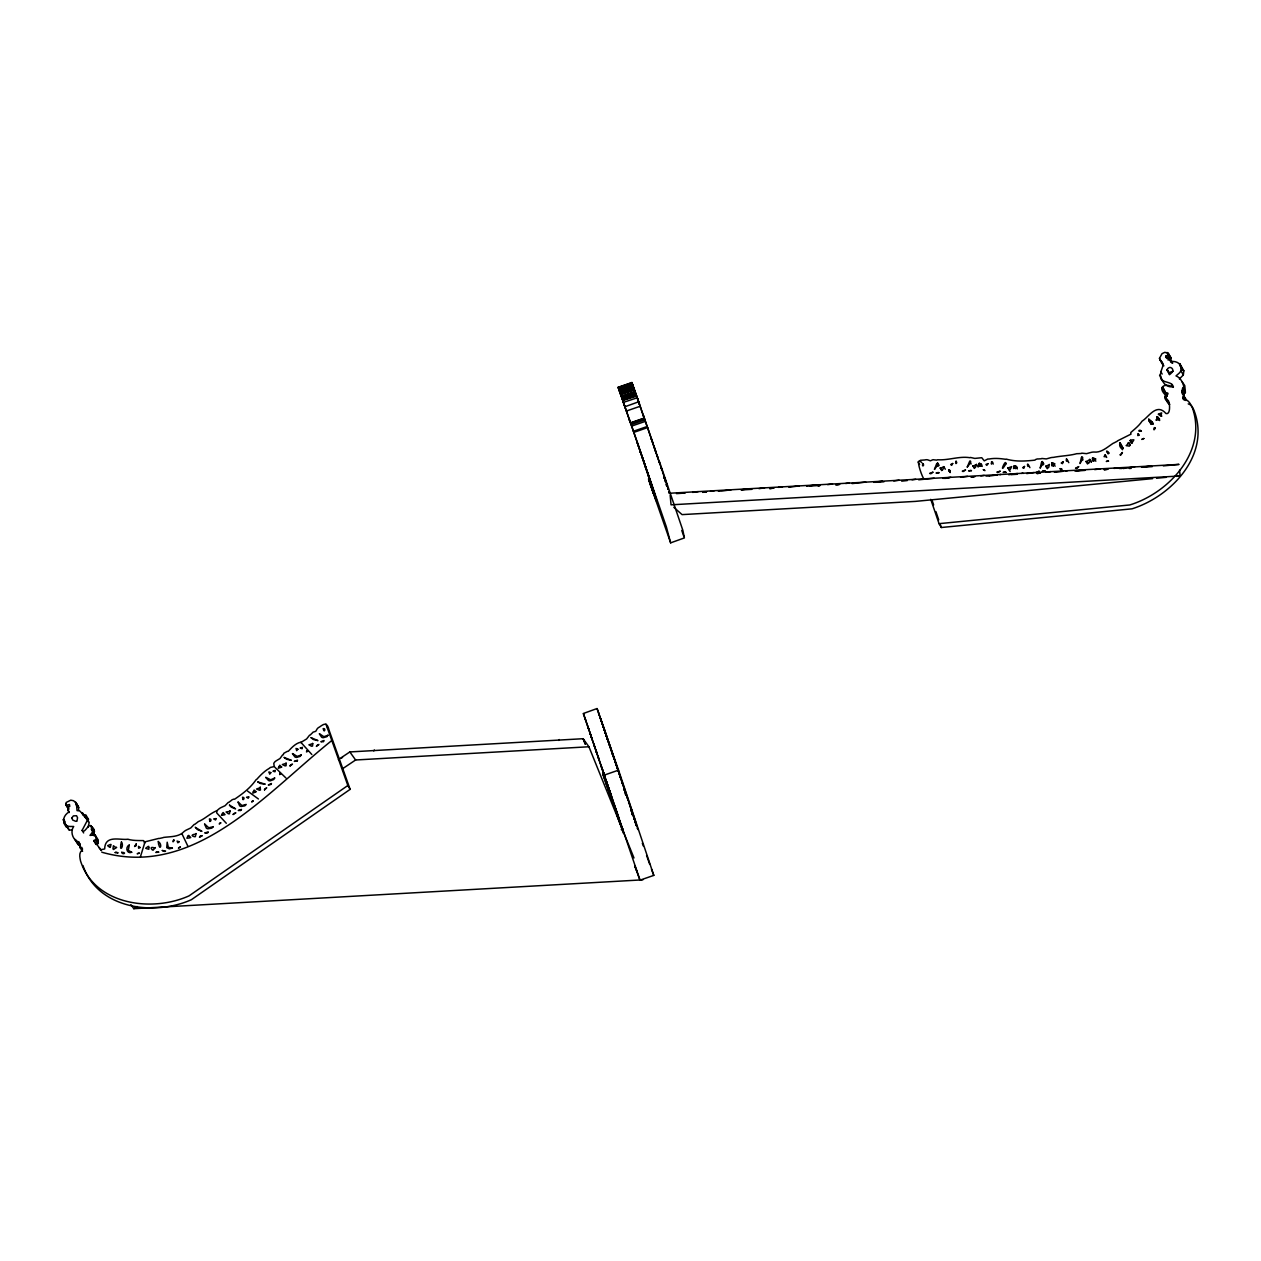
<?xml version="1.0" encoding="UTF-8"?>
<svg xmlns="http://www.w3.org/2000/svg" width="1261" height="1261" viewBox="0 0 1261 1261"><rect width="100%" height="100%" fill="white"/><g stroke="black" fill="none" stroke-linecap="round" stroke-linejoin="round"><path stroke-width="1.5" d="M96.246 844.381L98.311 843.262L95.111 834.955L90.004 835.397L92.762 831.866C90.824 815.962 84.928 835.602 82.123 830.368L87.041 820.99L86.741 817.869L85.165 817.506L86.189 815.426L83.384 814.638L79.664 810.902L77.047 810.618L76.417 803.572L73.642 800.751L70.774 800.168L66.139 802.485L65.95 804.991L68.756 809.042L65.95 804.991M98.311 843.262L97.869 839.511L95.111 834.955M1163.871 365.863L1159.458 358.36L1162.027 353.663L1164.849 352.323L1168.301 353.301L1168.443 354.719L1165.716 356.169L1165.716 357.478L1168.049 357.289L1169.924 360.11M1173.108 387.363C1165.999 382.477 1155.486 386.56 1166.914 396.38L1166.457 393.653M1092.373 458.216L1092.625 460.233A14.533 13.839 -30.7 0 1 1092.515 461.022A51.07 48.58 -30.7 0 0 1094.075 460.249L1095.872 459.036L1093.429 458.027A3.263 3.105 -30.7 0 0 1092.657 458.058L1093.902 461.053M1161.223 372.752C1158.591 375.683 1161.838 375.526 1160.624 377.796C1162.626 383.659 1171.721 380.68 1173.439 386.969M1053.361 463.213L1054.968 463.922L1053.282 465.073A47.823 45.506 -30.7 0 1 1051.816 465.798A13.619 12.957 -30.7 0 0 1051.942 465.057L1051.973 463.023A3.042 2.885 -30.7 0 1 1052.699 462.992L1055.126 466.192M1185.324 398.76A6.904 6.573 -30.7 0 1 1184.047 395.607L1184 394.803C1185.419 389.476 1182.944 378.41 1175.993 375.904C1178.215 373.823 1181.856 371.885 1180.879 368.496C1181.636 363.609 1175.914 360.488 1170.444 361.686L1170.429 359.243L1168.395 357.541M121.466 842.08C124.272 845.69 119.795 852.026 120.741 845.595A2.774 2.648 -30.7 0 0 120.678 844.98L121.482 841.907M80.01 845.753L79.806 847.424L82.611 851.27M82.296 849.615L82.107 851.285M1106.638 451.343C1113.542 457.57 1103.533 446.457 1108.167 453.913M204.566 824.063L206.363 828.13A3.499 3.326 -30.7 0 0 207.892 828.808L211.816 828.146L213.298 826.617M237.998 802.059L239.685 805.842A3.279 3.121 -30.7 0 0 241.119 806.488L244.776 805.874L246.163 804.439L241.923 805.527L238.234 802.138M1148.755 419.204C1148.818 423.775 1156.195 425.792 1151.482 421.442A2.774 2.648 -30.7 0 1 1151.151 420.922L1148.755 419.204L1150.93 422.924M80.01 845.753A6.904 6.573 -30.7 0 0 79.049 842.474L78.592 841.828C72.933 840.457 69.812 831.582 73.721 826.475C70.726 826.333 66.691 827.216 65.383 823.953C61.742 820.596 64.311 814.527 69.229 811.863C67.605 810.524 67.29 806.914 69.765 806.362L69.465 804.518L66.47 805.18M1128.485 442.564L1126.971 445.133A19.435 18.489 -30.7 0 1 1126.136 445.574L1129.367 446.158A8.023 7.629 -30.7 0 0 1129.793 445.291C1131.101 442.895 1125.821 441.035 1130.171 445.165M264.495 789.985L264.574 789.607A5.816 5.533 -30.7 0 1 264.794 789.023L266.717 787.841L264.526 789.764M1185.813 400.478L1186.506 399.926L1183.039 394.898A6.904 6.573 -30.7 0 1 1181.746 391.745L1182.818 387.537M1167.055 370.151L1167.182 369.473C1169.767 364.555 1175.583 369.694 1171.343 373.051A3.704 3.515 -30.7 0 1 1170.271 373.95L1167.055 370.151L1169.546 374.753M1169.357 373.997L1170.886 371.885L1173.14 371.254M1119.847 443.194C1118.68 448.081 1124.292 451.123 1121.565 445.716A2.837 2.695 -30.7 0 1 1121.502 445.259L1119.973 442.926L1122.448 449.736M290.077 766.058L290.188 765.695A5.816 5.533 -30.7 0 1 290.471 765.112L292.473 764.103L290.125 765.853M979.103 463.465L978.946 465.435A15.731 14.974 -30.7 0 1 978.678 466.176A48.091 45.743 -30.7 0 0 980.207 465.624C985.298 464.915 975.084 460.675 980.585 466.286M316.464 746.433L316.59 746.055A6.242 5.942 -30.7 0 1 316.889 745.487L318.923 744.463L316.527 746.228M1181.983 368.496L1180.012 363.641M265.708 777.391L268.546 780.543A3.799 3.625 -30.7 0 0 270.169 780.858L273.716 779.534L274.677 777.911M68.236 808.853L68.441 806.346M140.444 856.723L144.81 842.569M1015.657 466.097L1017.012 467.327L1015.137 468.083A48.091 45.743 -30.7 0 1 1013.56 468.509A15.731 14.974 -30.7 0 0 1013.876 467.784C1013.749 464.568 1016.949 465.782 1017.296 468.919M129.268 845.185L128.307 850.324L131.617 852.278M1171.91 384.4C1173.644 389.964 1162.327 384.573 1163.367 381.043M1184.221 396.064L1182.692 397.294L1183.117 399.043A10.829 10.309 -30.7 0 0 1184.032 399.642C1188.666 399.485 1190.352 403.961 1192.275 407.476C1207.707 450.823 1169.436 492.83 1129.73 504.967L939.051 523.662L930.76 499.356M292.41 753.574L294.932 756.963A3.799 3.625 -30.7 0 0 296.524 757.404L300.165 756.395L301.269 754.85M86.063 815.315L88.475 819.287L87.671 820.879M285.948 778.005L274.204 766.593L270.327 767.46A14.297 13.603 -30.7 0 1 269.239 768.375C264.148 771.306 260.144 775.547 256.692 779.408A2.459 2.333 -30.7 0 0 256.141 779.629C250.324 788.062 242.869 793.563 234.593 799.222A7.865 7.471 -30.7 0 0 233.648 799.175L232.024 799.821A7.913 7.519 -30.7 0 0 231.52 800.309L228.919 802.264A2.443 2.333 -30.7 0 0 228.209 802.469L225.104 805.684L220.88 807.655A10.718 10.198 -30.7 0 0 218.752 809.089L216.939 810.665L216.671 812.872L226.302 823.275M233.175 814.574L233.253 814.37A6.557 6.242 -30.7 0 1 233.726 813.66L235.854 812.856L233.253 814.37M1179.398 363.688L1183.827 370.797L1183.338 374.943L1179.382 378.978M1081.434 457.349L1080.015 463.559L1082.19 459.635A3.688 3.499 -30.7 0 1 1082.427 459.146C1083.893 455.993 1079.574 455.836 1082.963 459.934M1041.507 462.377L1040.136 468.194L1042.201 464.505A3.452 3.294 -30.7 0 1 1042.421 464.048C1043.761 460.832 1039.71 461.274 1043.036 464.962M328.018 735.147L326.835 736.692L323.226 737.701A3.562 3.389 -30.7 0 1 321.665 737.244L319.332 733.792M155.213 847.644L153.07 850.213A8.023 7.629 -30.7 0 1 152.203 849.819C149.76 847.234 152.029 847.045 154.283 847.849A19.435 18.489 -30.7 0 0 155.213 847.644L155.371 847.613M991.572 461.668C991.146 468.729 991.792 457.554 993.211 464.127M373.792 750.91L374.328 750.027M558.765 740.428L559.285 739.545M938.846 472.749L936.056 473.048L938.263 472.497A6.242 5.942 -30.7 0 1 938.846 472.749L939.004 472.828M1168.017 360.015L1171.028 358.092L1168.301 353.301M923.651 478.455C921.996 476.816 914.115 454.59 921.87 462.74M1105.188 454.843L1104.053 456.655L1105.645 456.671L1105.188 454.843L1106.717 457.428M971.333 470.637L968.59 470.905L970.781 470.369A5.816 5.533 -30.7 0 1 971.333 470.637L971.49 470.716M936.687 463.701L934.433 469.423L937.018 465.94A3.767 3.578 -30.7 0 1 937.301 465.498C939.161 462.566 934.984 462.204 938.216 466.271M72.334 830.179L69.134 829.927L66.597 826.491M1075.507 468.178L1078.801 466.633L1076.989 468.383A2.033 1.939 -30.7 0 1 1075.917 468.367M87.986 827.326L89.216 822.487L86.426 817.664M969.63 461.4L967.155 467.216L969.851 463.67A4.019 3.83 -30.7 0 1 970.15 463.228C972.105 460.265 967.991 459.871 971.159 463.969M91.848 826.712C96.041 829.88 92.589 832.575 95.048 835.728L91.422 829.47M1160.987 372.326C1161.365 367.865 1165.889 363.862 1159.773 359.984M948.65 469.864L948.902 470.983L950.258 470.716A8.323 7.913 -30.7 0 0 949.596 470.195L948.65 469.864L950.085 472.56M1130.187 440.578L1130.36 440.341A3.326 3.168 -30.7 0 1 1131.054 440.01L1133.891 439.821L1132.93 441.476A41.25 39.249 -30.7 0 1 1131.905 442.69A12.878 12.263 -30.7 0 0 1131.574 442.028L1130.187 440.578L1131.858 443.352M920.246 460.297L924.928 459.95A5.091 4.839 -30.7 0 1 928.001 459.934L930.366 460.817L933.014 459.698A7.188 6.841 -30.7 0 1 933.818 459.824L936.797 460.123A2.475 2.349 -30.7 0 1 937.664 459.776C948.571 460.454 959.306 455.962 969.961 457.711A2.459 2.333 -30.7 0 1 970.529 457.475L974.848 458.421L981.783 457.711L984.242 460.864L987.773 459.004A14.297 13.603 -30.7 0 0 989.16 459.004C994.897 457.932 1000.635 458.563 1005.663 459.303A2.459 2.333 -30.7 0 1 1006.231 459.114C1015.988 461.841 1025.098 461.179 1034.966 460.139A7.865 7.471 -30.7 0 1 1035.675 459.493L1037.314 458.925A7.913 7.519 -30.7 0 1 1038.008 458.972L1041.223 458.768A2.443 2.333 -30.7 0 1 1041.901 458.468L1046.283 458.925L1050.76 457.68A10.718 10.198 -30.7 0 1 1053.282 457.396C1061.336 455.82 1069.407 455.757 1076.941 453.645A8.512 8.086 -30.7 0 1 1077.666 453.692L1081.118 453.487A2.617 2.49 -30.7 0 1 1081.843 453.172L1086.541 453.661L1091.348 452.336A11.475 10.908 -30.7 0 1 1094.044 452.037C1101.468 452.92 1107.694 446.788 1113.305 443.194A9.268 8.811 -30.7 0 1 1113.999 442.942L1117.199 441.255A2.175 2.081 -30.7 0 1 1117.829 440.704L1131.007 434.115A2.554 2.427 -30.7 0 1 1130.896 432.413C1134.821 429.055 1139.377 425.335 1142.056 421.174A8.717 8.307 -30.7 0 1 1142.734 420.717C1149.165 416.272 1156.81 402.889 1165.968 413.513C1171.832 415.279 1169.183 397.262 1167.371 400.62C1159.726 396.789 1174.164 393.101 1164.612 392.518L1163.777 389.176L1162.185 388.561M96.025 844.46L93.74 840.614L96.025 839.4M1005.884 472.339L1003.125 472.371L1005.332 472.024A5.816 5.533 -30.7 0 1 1005.884 472.339L1006.01 472.434M1089.772 459.461L1091.301 462.03L1089.772 459.461L1086.982 461.353A19.451 18.505 -30.7 0 1 1086.02 461.431L1087.549 464.001M260.192 787.29L260.46 789.985A10.797 10.261 -30.7 0 1 259.435 790.237L256.535 789.008L259.593 787.92A16.314 15.526 -30.7 0 0 260.192 787.29L260.286 787.179M943.78 466.649L941.069 468.052A17.213 16.377 -30.7 0 1 940.202 468.036L941.967 470.101A10.545 10.025 -30.7 0 0 942.865 469.549L943.78 466.649L945.309 469.218M976.455 464.458L973.728 465.861A16.314 15.526 -30.7 0 1 972.877 465.829L974.532 467.957A10.797 10.261 -30.7 0 0 975.431 467.405L976.455 464.458L978.189 467.027M258.095 782.041L265.204 784.169L260.869 783.57A4.019 3.83 -30.7 0 0 260.349 783.475L257.733 781.899M116.438 847.439L113.585 849.488A6.872 6.541 -30.7 0 1 112.954 848.858L113.427 845.721L115.539 847.408A17.591 16.74 -30.7 0 0 116.438 847.439L116.595 847.439M284.434 757.562L291.307 760.304L287.051 759.343A4.019 3.83 -30.7 0 0 286.546 759.201L284.088 757.388M311.294 737.78L317.945 740.617L313.926 739.655A3.767 3.578 -30.7 0 0 313.311 739.45L310.978 737.606M300.685 742.556L306.612 738.962L309.497 735.273A2.475 2.349 -30.7 0 1 310.222 734.99L312.492 732.799A7.188 6.841 -30.7 0 1 313.027 732.168L315.77 731.301L317.047 729.063A5.091 4.839 -30.7 0 1 319.443 727.077C323.841 723.909 327.103 721.481 329.089 730.261L350.132 789.354L191.388 899.708C153.874 916.4 97.664 908.834 82.958 865.55M332.1 740.286C266.197 792.964 194.667 878.854 101.826 852.215M129.189 844.965C124.934 847.171 126.935 854.469 131.774 852.231M195.959 833.631L195.376 836.642A10.75 10.23 -30.7 0 1 194.289 836.689C190.427 835.665 192.397 834.467 195.171 834.199A19.451 18.505 -30.7 0 0 195.959 833.631L196.101 833.537M229.975 810.965L229.439 813.771A10.088 9.599 -30.7 0 1 228.399 813.802L226.082 811.958L229.234 811.485A18.127 17.244 -30.7 0 0 229.975 810.965L230.101 810.87M195.739 827.61L201.918 831.346L197.804 829.738A3.688 3.499 -30.7 0 0 197.331 829.517L195.25 827.216M229.581 805.212L235.555 808.837L231.693 807.339A3.452 3.294 -30.7 0 0 231.252 807.135L229.439 805.085M325.969 724.113L347.847 785.493L189.087 895.846C151.525 912.728 94.449 904.783 80.531 860.932C79.742 857.086 78.718 852.814 82.154 850.072A10.829 10.309 -30.7 0 0 82.501 849L81.729 847.376L79.806 847.424M338.421 759.595L349.833 751.934L583.134 738.71L588.919 746.764L633.984 857.953M130.892 904.641L133.792 908.677L137.055 906.486M342.566 768.737L355.618 759.989L588.919 746.764M1121.738 468.493L1119.295 468.446M172.426 848.086L169.321 848.858L166.736 847.644L167.193 842.206L168.312 847.345L172.284 848.18M216.939 810.665C209.972 813.455 204.818 819.035 198.182 821.668A8.512 8.086 -30.7 0 0 197.646 822.188L194.856 824.3A2.617 2.49 -30.7 0 0 194.099 824.521L190.758 827.973L186.25 830.101A11.475 10.908 -30.7 0 0 183.964 831.63C178.889 837.115 170.219 836.516 163.646 837.414A9.268 8.811 -30.7 0 0 162.953 837.682L159.438 838.47A2.175 2.081 -30.7 0 0 158.618 838.455L144.369 841.985A2.554 2.427 -30.7 0 0 143.407 840.598C138.332 840.535 132.468 840.709 127.865 839.227A8.717 8.307 -30.7 0 0 127.046 839.322C119.259 840.031 104.931 834.924 104.679 848.952L100.912 849.709L93.74 840.614M1160.199 413.592L1161.633 412.899L1161.271 414.633A34.189 32.518 -30.7 0 1 1160.687 415.988A14.438 13.729 -30.7 0 0 1160.12 415.484L1158.276 414.27A3.042 2.9 -30.7 0 1 1158.859 413.781L1160.199 413.592L1161.728 416.162M96.356 839.006L97.412 838.817M621.216 829.628L623.044 828.918M274.646 778.053L270.721 779.787L265.976 777.422M341.447 757.908L342.535 757.498M618.126 387.285L631.887 382.524L633.794 387.978L620.018 392.738L618.126 387.285L620.034 392.912L621.831 397.782L635.591 393.022L635.181 391.856L621.5 396.916M618.205 387.505L631.982 382.729M618.536 388.435L632.313 383.675L631.887 382.524M618.867 389.381L632.644 384.605M619.056 389.948L632.786 385.062M619.45 391.099L633.211 386.339M620.617 394.378L619.923 392.455L633.652 387.568L634.378 389.617L620.617 394.378L624.022 404.04M633.747 387.836L619.923 392.455M620.585 394.315L634.362 389.554M621.184 396.049L634.961 391.273L635.308 392.281L623.265 396.458M621.641 397.294L635.434 392.565L621.736 397.499M622.351 399.248L636.111 394.457L636.442 395.418L622.682 400.194L622.02 398.334L635.796 393.558L636.111 394.472M622.682 400.478L636.679 396.096L641.029 408.674M623.454 402.417L630.09 421.741L623.375 402.369L637.278 397.782L637.703 399.17M624.952 406.736L638.665 401.802L639.437 404.229L638.98 402.874M626.402 411.023L640.178 406.263M629.302 419.566L630.532 422.813L644.292 418.053L659.487 462.677L658.841 460.817M659.125 460.659L682.847 530.298L684.392 537.927L670.647 542.845L666.344 526.814L630.61 423.05L644.371 418.274M644.607 418.936L630.847 423.712L638.586 446.299M631.146 424.579L644.907 419.803M631.651 426.092L645.427 421.332M633.463 431.262L647.224 426.486L652.347 441.539M633.842 432.365L647.602 427.605M604.776 774.932L618.536 770.156L597.068 708.524L583.354 713.49L640.021 880.162L653.797 875.386L618.536 770.156M301.206 754.992L297.17 756.395L292.662 753.621M327.939 735.289L323.888 736.676L319.585 733.839M158.382 841.733C162.543 844.066 160.115 851.002 158.823 844.775A2.837 2.695 -30.7 0 0 158.587 844.366L158.287 841.402M989.207 476.059L985.992 475.996M213.204 826.743L208.759 827.783L204.818 824.158M87.687 819.287L88.475 819.287M1157.204 416.745L1159.505 418.857A6.872 6.541 -30.7 0 1 1159.411 419.755L1155.943 420.055A17.591 16.74 -30.7 0 0 1156.621 419.44L1157.204 416.745L1158.733 419.314M692.652 492.405L698.216 491.632M706.586 491.79L702.692 492.326L706.318 492.026M710.463 491.254L714.341 490.718M721.465 491.112L731.175 489.757M740.995 489.835L748.608 488.779M758.98 488.653L764.623 487.865M773.86 488.023L769.651 488.606L773.655 488.165M778.526 487.376L782.514 486.809M788.929 487.298L799.19 485.879M806.614 486.21L815.851 484.933M818.168 485.974L819.823 485.737M827.673 484.65L832.496 483.988M835.633 484.918L839.747 484.35M845.705 483.515L849.126 483.042M865.755 482.096L852.073 483.594M873.794 482.364L882.464 481.15M893.765 480.945L899.093 480.205M912.018 479.779L915.738 479.275M934.212 478.218L918.702 479.81M942.881 478.392L950.857 477.273M960.567 477.304L967.502 476.343M972.199 477.052L974.895 476.674M980.79 475.854L984.195 475.397M989.554 476.012L997.404 474.924M999.831 474.593L1000.824 474.451M1008.721 474.719L1017.454 473.505M1026.722 473.584L1034.115 472.56M1036.873 473.537L1040.483 473.048M1045.763 472.308L1050.76 471.614M1056.718 472.166L1063.449 471.22M1065.466 470.952L1067.437 470.668M1074.955 471.062L1084.365 469.754M1094.706 469.628L1100.412 468.84M1104.258 469.738L1108.135 469.202M1113.967 468.398L1117.845 467.863M1123.031 468.525L1134.679 466.901M1141.52 467.279L1150.804 465.987M836.721 484.744L839.132 484.476M971.002 477.178L973.602 476.879M1039.994 473.174L1037.236 473.49M1107.174 469.36L1104.337 469.691M901.694 481.15L907.368 480.536M1163.351 465.892L1179.051 464.395L669.969 493.224M1152.649 478.628L915.344 501.389L682.059 514.614L673.8 507.269M1156.573 478.25L1166.378 477.304M1176.182 476.359L1180.107 475.98L1179.571 470.195M1076.342 471.031L1084.964 470.385M939.051 523.662L941.352 527.508L1132.015 508.829C1170.429 496.708 1208.747 456.971 1195.349 414.207C1194.041 410.503 1192.559 404.828 1188.225 403.867M1182.298 367.503L1180.8 367.314M741.578 489.946L751.919 489.331M676.495 493.618L685.18 493.051M1143.538 467.153L1152.302 466.602M875.591 482.317L883.961 481.765M1129.304 468.493L1131.164 468.367M944.505 478.392L948.871 478.092M809.893 486.037L819.618 485.501M1011.338 474.625L1016.949 474.278M1180.107 475.98L671.041 504.826L670.158 495.163M133.792 908.677L642.858 879.831M718.329 491.16L720.173 491.16M1054.338 472.15L1055.788 472.181M90.335 825.624L94.48 831.078M115.129 852.594L118.124 852.893L116.17 852.152A8.638 8.212 -30.7 0 0 115.255 852.452M88.317 821.557L87.45 821.352M327.387 727.786L328.254 727.975M1179.776 365.327L1183.827 370.797M1164.707 396.458L1169.672 404.482L1167.371 400.62M82.674 812.967L85.149 816.876M208.254 831.961L204.739 832.922L207.23 833.095A2.033 1.939 -30.7 0 0 208.033 832.37M86.126 818.641L86.993 819.146L84.708 815.284M75.597 840.252L79.758 845.658M1151.545 423.507L1153.153 424.185L1151.64 421.6M75.928 804.613L78.718 807.434L78.56 810.177M1169.325 356.28L1170.586 357.162M247.613 791.104L258.41 798.985M1185.34 391.619L1184.773 385.63L1182.282 381.988M1122.873 447.75L1122.322 446.946M1171.642 362.711L1170.681 361.403M311.83 754.504L300.764 742.209C295.862 743.139 291.795 747.474 288.328 751.288A8.654 8.228 -30.7 0 0 287.335 751.351L283.709 753.369L283.284 754.819A2.427 2.317 -30.7 0 0 282.448 755.134L279.942 758.555L276.522 760.619A9.662 9.19 -30.7 0 0 274.803 761.896L273.779 763.346L274.157 766.184M99.162 847.865L101.369 850.671M349.833 751.934L355.618 759.989M1028.267 465.057C1028.314 470.148 1025.682 458.673 1029.906 467.642M1086.02 461.431L1088.322 463.37A10.75 10.23 -30.7 0 0 1089.205 462.692L1089.898 459.54M1045.779 466.176L1047.923 467.989A10.088 9.599 -30.7 0 0 1048.742 467.342L1049.388 464.411L1046.662 466.097A18.127 17.244 -30.7 0 1 1045.779 466.176L1047.308 468.745M1179.681 364.65L1183.181 370.624M1181.053 371.081L1183.338 374.943M1168.742 354.231L1171.028 358.092M1167.04 352.418L1170.744 358.565M1170.429 359.243L1172.714 363.105M1170.003 359.196L1172.304 363.058M1168.049 357.289L1169.577 359.874M1167.844 357.289L1169.373 359.858M1165.716 356.169L1167.245 358.739M1183.196 388.435L1185.482 392.281M1183.054 389.318L1185.34 393.18M1181.699 390.942L1184 394.803M1167.182 369.473L1169.467 373.335M1159.458 358.36L1162.059 363.846M1182.692 397.294L1184.221 399.863M1160.64 371.491L1162.169 374.06M1159.568 375.352L1163.036 381.279M1160.624 377.796L1162.91 381.642M1162.563 387.095C1169.42 398.744 1163.714 391.982 1162.264 387.568M1162.469 387.363L1164.754 391.225M1165.668 393.306L1167.197 395.875M1162.138 387.947L1166.598 395.544M1165.085 396.08L1167.387 399.926M1166.74 400.478L1169.042 404.34M1165.479 398.854L1167.765 402.716M1159.931 413.592L1161.46 416.162M1157.362 416.713L1159.663 420.575M1148.85 420.512L1151.151 424.374L1151.009 423.333M1130.36 440.341L1131.889 442.91M1119.973 442.926L1123.22 448.648M1119.579 444.266L1121.88 448.128M1094.312 458.626L1095.841 461.211M1092.657 458.058L1094.185 460.628M1067.295 460.123L1068.824 462.692M1051.973 463.023L1053.502 465.593M1051.706 463.165L1053.234 465.75M1051.706 463.417L1053.234 465.987M1042.311 461.494L1043.84 464.064M1014.506 465.735L1016.035 468.304M1014.222 465.829L1015.751 468.398M1014.143 466.066L1015.672 468.651M1007.823 467.673L1009.289 469.943A10.797 10.261 -30.7 0 0 1010.234 469.455L1011.7 466.617L1008.674 467.768A16.314 15.526 -30.7 0 1 1007.823 467.673L1010.124 471.535M980.695 463.843L982.224 466.412M979.387 463.339L980.916 465.924M972.877 465.829L974.406 468.414M948.824 469.833L950.353 472.402M937.617 462.882L939.146 465.467M940.202 468.036L941.731 470.605M918.055 461.936L919.584 464.521M347.847 785.493L350.132 789.354M91.517 826.491L94.48 831.693M84.471 815L86.977 819.366M90.729 825.908L93.535 830.337M75.66 802.106L77.946 805.968M83.163 814.385L84.692 816.955M76.417 803.572L78.718 807.434M81.76 812.841L83.289 815.41M91.328 828.745L93.629 832.591M95.347 836.201L98.295 841.166M92.431 833.158L93.96 835.728M95.631 839.936L97.917 843.782M82.123 830.368L83.652 832.938M65.714 803.998L68.015 807.844M67.731 809.972L69.26 812.541M78.592 841.828L80.121 844.397M63.554 819.287L65.083 821.857M75.628 839.921L78.844 845.311M63.05 819.634L64.579 822.219M66.833 826.065L69.134 829.927M64.311 822.629L65.84 825.198M63.917 823.181L66.203 827.043M78.182 844.712L74.62 839.117M182.088 834.073L187.952 846.352M650.061 482.6L649.746 481.513L651.701 486.667L649.179 480.268M631.13 809.121L631.903 811.485L631.115 808.884M664.878 478.534L663.98 476.437L664.515 478.502M665.792 481.497L665.178 479.385L665.981 482.238M651.448 484.539L652.079 486.352L651.527 484.492M613.35 804.25L615.242 809.483M617.275 813.424L617.401 814.307M617.717 815.394L617.969 816.781L616.913 814.023L620.696 825.466M602.868 725.327L607.376 738.71M654.916 497.669L657.139 502.445L639.122 448.081L639.894 450.287M670.647 542.845L649.163 481.166C647.996 477.084 649.951 482.853 649.021 480.378L654.743 496.739M651.275 485.249L650.991 484.161L653.482 491.301M649.778 479.574L651.653 484.87M1021.631 473.442L1022.671 473.174A9.615 9.142 -30.7 0 1 1023.223 473.442M620.885 778.447L617.275 767.886L618.331 771.18L617.764 769.541M631.982 811.469L631.304 809.672L631.556 810.933M664.09 477.036L663.916 476.138M654.979 496.456L654.443 495.006M634.299 818.736L633.684 817.128L634.251 818.941M594.766 747.048L593.726 744.069M620.113 823.796L619.356 821.037L620.396 824.268M653.576 491.774L655.752 498.394M650.755 483.073L650.408 482.159L650.912 482.963M587.626 726.021L588.777 729.252L587.815 726.572M617.512 815.473L617.606 814.622L618.599 817.554M647.35 472.544L646.861 470.668L650.865 482.727M602.522 724.429L601.513 721.355M606.399 736.061L609.031 743.58M622.303 783.034L623.423 786.218L622.319 782.908M629.176 803.462L628.608 801.697L629.428 804.155M621.846 827.579L620.286 822.976L620.633 824.741M650.345 481.623L649.825 479.716M637.278 828.114L637.924 829.533L637.483 828.036M655.121 496.408L655.499 497.701M613.476 757.073L614.501 759.737L609.347 744.668M591.598 737.78L590.889 735.73L597.005 753.668M642.811 458.925L643.425 460.533M654.317 493.414L655.058 495.368M589.88 732.83L590.652 734.674M632.47 814.243L632.738 815.221L632.297 814.464M618.52 817.317L617.527 814.433L618.883 819.729M619.971 822.771L619.64 821.731M653.088 492.247L653.482 493.398L653.103 491.711M653.797 875.386L651.496 869.27M639.201 878.082L640.021 880.162M605.185 780.89L602.821 774.002L613.997 806.283M657.958 458.027L657.06 455.379L657.533 457.081M643.804 461.731L644.812 464.663M650.96 484.776L652.504 489.347M652.315 489.252L653.293 492.216L650.03 482.727M621.815 827.058L621.468 826.034M646.688 470.542L647.161 471.567M606.856 782.766L603.972 774.207L604.839 776.697M663.885 477.73L664.058 478.155M602.459 724.255L602.127 723.325M618.316 817.317L618.71 819.019M660.969 466.901L660.638 466.286M617.606 814.937L617.985 816.198M640.43 451.99L641.25 454.338M649.037 479.858L648.517 478.691L649.179 480.835M617.922 769.919L617.449 768.548M634.929 820.58L635.528 822.96M622.414 828.997L622.808 830.589M650.802 482.506L650.14 481.213L655.105 495.21M651.212 486.021L651.464 486.73M609.693 745.74L610.166 747.127M595.901 750.39L596.879 753.29M618.032 816.34L617.118 812.967M661.757 469.328C659.046 461.431 663.349 474.483 661.726 469.281M663.507 474.908L662.545 471.803M664.295 477.698L664.058 476.406L664.689 478.234M638.618 446.52L639.106 448.018L637.325 442.863L639.374 448.758M648.895 476.816L647.571 472.907M622.083 782.466L621.279 780.118M608.464 787.621L611.427 796.526M613.508 802.5L617.496 814.59M612.578 754.094C613.729 757.341 611.569 751.351 612.673 754.535M615.667 763.346C613.54 757.215 616.487 765.695 615.084 761.707M635.229 821.226L635.481 822.44M618.016 816.419L619.45 820.58M648.8 479.29L649.037 479.889M653.23 491.585L653.828 493.492M602.648 724.681L603.01 725.753M608.038 740.885L607.424 739.135M608.496 787.684L609.315 790.016M658.037 458.452L657.627 457.049M665.225 481.749L665.241 481.529M643.945 462.409L644.276 463.213M655.531 497.401L654.9 495.794M669.544 493.445L668.992 491.427L669.37 493.177M640.005 450.823L642.322 457.317M653.75 491.207L651.827 486.32L652.205 487.408M649.935 482.206L650.203 483.278M651.464 486.305L651.669 487.282M607.518 739.387L606.336 735.841M590.463 734.265L583.417 713.679M610.056 794.824L606.525 784.61M652.3 487.692L653.166 489.851L652.268 487.14M654.128 493.918L653.34 490.261M655.294 496.724L654.916 495.195M652.946 490.434L654.475 494.265M603.294 726.73L604.492 730.119M634.945 820.722L635.418 822.235M602.411 769.793L604.492 775.893M638.712 876.726L636.537 870.689M664.058 476.831L664.295 477.746M650.708 482.963L650.392 482.033M651.054 484.555L651.527 485.989L651.401 484.807M600.283 717.935L601.923 722.774M614.265 759.169L613.744 757.719M653.277 491.364L652.977 490.529M653.702 445.827L651.275 438.623M653.639 492.972L653.955 493.713L652.993 490.892M652.236 489.867L652.646 491.128M622.682 783.948L622.414 783.16L623.076 785.24M624.81 790.395L625.472 792.144M594.388 745.976L593.805 744.305M603.499 772.662C602.585 770.077 605.422 778.478 603.467 772.662M619.876 822.55L619.119 819.618M661.93 470.022C662.813 472.717 660.969 467.295 662.041 470.211M655.216 496.188L653.419 491.112M622.871 784.452L622.367 783.065M627.915 799.411L627.332 798.166M595.949 750.547L595.586 749.444L600.882 765.269M602.001 768.39C600.331 763.725 603.026 771.212 601.765 767.776M618.836 819.445L622.461 829.139M660.985 467.169L661.331 468.146M666.549 484.303L667.337 486.226M666.565 483.83L667.132 486.068M647.397 472.434L647.082 471.488M652.583 488.023L652.788 489.079L652.315 486.935M652.52 488.322L653.702 491.065M653.103 490.103L652.851 491.695M604.192 729.362L603.452 727.203M618.3 771.054L617.969 770.25M635.04 820.99L635.26 822.188M631.446 811.154L631.146 810.382L631.509 811.706M596.075 750.784L596.217 751.367M641.36 409.904L647.161 426.628M629.46 420.071L629.885 421.174M640.541 452.179L642.527 457.885M643.173 459.918L644.213 462.834L643.283 460.139M642.874 459.13L643.488 460.864M645.301 466.365L648.343 474.956M648.28 475.176L647.965 474.262M653.797 492.326L652.473 488.622M652.016 488.354L653.009 491.743M654.632 495.589L655.137 496.424M620.38 777.154L619.908 775.893L620.79 778.668M626.827 796.432L626.071 794.383M636.222 824.473L636.521 825.372M649.699 864.258L646.578 855.415M613.161 801.429L611.569 796.968M621.011 825.025L621.295 825.829L620.113 822.487M609.236 792.255L608.165 789.402L608.496 790.158M619.293 820.091L619.813 822.03M636.679 396.096L634.362 389.759M653.214 444.203L652.567 442.201M640.541 452.289L640.919 453.314L640.604 452.494M652.126 489.504L649.888 482.6L650.897 485.848M651.937 488.322L650.534 484.366M652.835 491.191L652.41 490.356M605.579 733.413L605.406 733.224M615.999 764.119L616.471 765.537L616.109 764.812M624.668 790.19L623.974 787.684L624.699 789.969M629.901 805.511L630.595 807.781M634.188 818.436L634.393 819.508M633.889 818.121L633.889 819.019M604.051 774.38L603.593 773.056M619.356 821.037L621.074 825.482M606.509 784.689L605.453 781.647M656.209 452.951L653.844 446.268M652.52 442.028L651.338 438.907M654.191 447.229L654.538 448.159L653.576 445.464M667.668 488.48L667.889 489.142M624.762 406.436L625.424 408.296M640.084 450.839L640.462 451.927M651.054 483.152L651.385 484.224M651.606 486.935L651.921 488.054M650.503 484.855L650.771 485.706M608.196 741.342L608.968 743.375M623.848 787.715L624.668 789.922L623.628 787.1M628.325 800.499L624.621 789.843M632.612 814.669L632.801 815.599M610.891 794.95L611.475 796.258L610.891 794.729M613.729 805.29L611.963 800.089L613.256 804.14M619.261 821.305L613.713 805.117M620.286 823.969L620.743 824.899M638.019 400.084L638.854 402.685M643.646 416.398L643.047 414.68L644.292 418.053M624.022 404.403L625.078 407.461M630.831 424.011L630.027 421.71M642.637 458.216L642.085 456.608M645.459 466.791L644.466 463.953M647.665 473.474L650.077 480.346M652.394 487.14L651.874 486.194M651.921 488.716L652.441 489.883M600.835 719.684L597.194 708.903M600.614 718.849L601.387 720.961L601.024 719.921M603.846 728.212L606.998 737.953M614.249 759.343L613.729 757.672M617.07 767.429L616.298 765.332M618.725 772.299L619.577 775.042M630.878 808.648L634.582 819.256M642.322 843.262L643.236 845.895M609.362 790.158L609.82 791.467L607.928 786.107M609.205 792.428L612.058 800.656M617.386 815.962L620.428 824M940.485 525.049L941.352 527.508M655.405 450.839L655.121 449.83L657.076 455.788M665.209 479.779L666.076 482.695M666.407 484.965L666.643 485.438M681.76 530.44L683.903 536.619M641.975 456.403L643.315 460.549M651.165 483.578L650.187 481.387M651.165 486.352L650.802 484.981L654.349 494.154M653.135 491.002L652.457 489.694M651.496 487.723L651.779 488.511L651.543 487.14M605.201 732.499L604.665 730.954L605.375 733.004M607.755 740.097L610.592 748.404M629.948 805.684L630.342 806.788L629.901 805.779M633.069 815.599L632.47 813.345L633.054 815.047M585.293 719.101L584.836 717.761L585.561 719.842M589.691 731.963L591.898 738.804M591.961 738.631L592.339 739.75M609.883 794.146L608.732 791.041M619.072 820.265L620.113 823.275M615.494 810.192L616.566 813.266M623.375 833.222L621.058 826.538M634.961 391.273L632.281 383.675M637.057 397.499L643.851 416.981M658.573 460.186L657.943 457.948M661.631 469.029L661.93 469.912M667.763 488.243L668.22 489.426M667.085 486.305L666.565 484.728M624.258 404.749L622.871 401.014M649.116 477.525L649.935 480.22M652.063 486.699L651.779 485.911M651.338 484.618L656.477 499.923M650.282 483.467L656.019 499.845M599.416 715.318L598.612 713.032L598.912 713.994M603.215 726.793L602.648 725.091M612.058 752.675L611.806 751.997M625.046 791.073L625.204 791.75M632.549 814.464L632.754 815.284L632.171 813.644M623.659 789.37L623.974 790.316M635.213 822.866L634.819 821.762M599.07 759.642L597.856 756.174L599.18 759.926M602.238 768.911L602.695 770.298L600.961 765.49M606.951 783.223L607.786 785.713M603.972 774.349L603.515 773.025M613.398 802.185L612.751 800.278M614.28 804.581L614.517 805.7M619.766 821.857L619.529 820.801M643.914 417.312L643.693 416.493M636.442 395.702L637.767 399.469M665.54 481.135L665.855 482.317M666.312 484.697L666.943 486.541M644.387 463.402L644.765 464.521M651.401 484.145L651.732 485.186M653.781 491.822L654.349 494.044M653.513 491.617L654.144 492.862M651.874 487.235L656.24 499.923M602.726 724.886L630.784 807.749M605.643 733.603L605.895 734.722M610.419 747.694L609.93 746.244M612.342 753.731L613.13 756.048M625.551 792.349L625.85 793.705M636.9 826.712L633.621 816.797L634.141 819.051L633.92 818.216M595.034 747.678L595.192 748.136M607.613 784.783L607.834 785.414M607.865 785.902L607.503 784.831M611.333 796.243L611.522 796.558M618.694 818.105L619.608 821.384M612.767 802.5L612.436 801.523M620.806 824.631L621.799 826.995M621.736 827.799L622.635 830.132M666.77 484.46L666.407 483.467L667.416 486.131M644.718 464.347L646.625 470.321M655.231 495.983L654.774 494.643L654.932 495.841M650.298 484.114L649.982 483.168M648.627 479.558L648.784 479.968M652.063 489.079L652.268 489.93M601.024 720.236L602.774 725.438M607.108 738.284L607.77 740.223M619.813 775.751L620.459 777.485L620.002 776.098M622.477 783.286L622.761 784.09M629.397 803.84L628.608 801.917M624.873 792.917L625.314 794.225M589.108 730.103L589.186 730.34M596.217 751.178L596.421 751.982M613.13 803.541L613.445 804.486M931.911 499.845L933.629 504.904M935.898 511.588L938.72 519.863M653.245 490.293L653.939 491.727M652.236 489.016L652.662 491.081M649.052 480.804L648.674 479.212M609.315 744.573L609.662 745.614M631.635 810.728L631.761 811.532M642.464 458.09L641.912 456.435M611.806 752.171L611.002 749.743M613.776 805.432L614.044 806.22M656.019 452.683L655.499 451.123M666.628 484.035L666.88 485.327M648.863 477.052L648.453 475.838M653.608 492.641L653.97 493.445M660.386 465.561L658.872 461.069M631.335 809.42L635.765 822.724M631.493 810.618L631.761 811.422M591.677 738.158L592.166 739.592M144.369 841.985L144.605 843.278M71.83 817.963L72.712 820.044L75.55 821.242A3.704 3.515 -30.7 0 0 76.937 821.226L77.552 817.758L76.558 815.741L73.374 815.883L71.83 817.963M253.098 800.971L251.759 802.075A9.615 9.142 -30.7 0 1 252.121 801.239L253.098 800.971M180.386 847.029L178.447 848.133A13.099 12.468 -30.7 0 1 179.251 847.455L180.386 847.029M220.722 822.897L219.288 824.063A10.372 9.867 -30.7 0 1 219.666 823.181L220.722 822.897M270.816 772.63L269.728 774.144L269.145 772.489A19.561 18.616 -30.7 0 1 268.877 772L270.816 772.63M323.73 730.387C324.534 732.389 326.047 727.912 323.147 728.606A19.309 18.363 -30.7 0 0 323.352 729.126L323.73 730.387M286.168 763.362L286.074 765.726A10.797 10.261 -30.7 0 1 285.033 765.884L282.354 764.529L285.396 763.583A16.314 15.526 -30.7 0 0 286.042 763L286.168 763.362M136.267 843.877L136.204 845.674L134.596 846.509L136.267 843.877M1120.257 454.78L1120.241 454.969A2.538 2.412 -30.7 0 0 1121.061 454.858L1122.416 452.463L1120.257 454.78M222.362 813.897L221.479 815.236L223.481 815.032A47.823 45.506 -30.7 0 0 225.057 814.622A13.619 12.957 -30.7 0 1 224.521 814.133L223.244 812.588A3.042 2.885 -30.7 0 0 222.661 813.03L222.362 813.897M242.821 798.891C242.79 801.381 245.753 797.047 242.522 797.22A19.498 18.552 -30.7 0 0 242.632 797.787L242.821 798.891M209.72 820.659C209.641 823.307 212.904 818.72 209.405 818.878A20.98 19.955 -30.7 0 0 209.531 819.477L209.72 820.659M932.872 472.213L930.965 473.695A1.781 1.687 -30.7 0 1 929.656 473.348L932.872 472.213M162.322 850.513L164.86 851.49A2.538 2.412 -30.7 0 0 165.554 851.033L162.322 850.513M312.728 743.675L312.539 746.071A10.545 10.025 -30.7 0 1 311.499 746.213L308.913 744.825L311.971 743.88A17.213 16.377 -30.7 0 0 312.633 743.296L312.728 743.675M1005.979 463.796L1005.348 464.836A4.019 3.83 -30.7 0 0 1005.017 465.246C998.901 475.066 1005.821 457.948 1005.979 463.796M965.5 470.022L963.183 471.519A1.655 1.576 -30.7 0 1 962.285 471.141L965.5 470.022M121.718 852.341C122.38 855.415 127.676 852.404 121.718 852.341M148.766 847.376L148.83 848.464A12.878 12.263 -30.7 0 0 148.971 849.189A41.25 39.249 -30.7 0 1 147.427 848.921L145.661 848.275L147.978 846.572A3.326 3.168 -30.7 0 1 148.719 846.367L148.766 847.376M297.895 749.255L296.682 750.658L296.256 748.955A19.561 18.616 -30.7 0 1 296.02 748.435L297.895 749.255M275.134 770.471L274.977 771.764L272.975 771.196L275.134 770.471M1155.171 428.062C1153.169 433.012 1153.642 425.714 1155.171 428.062M253.382 791.656L252.894 793.027L254.801 792.365A48.091 45.743 -30.7 0 0 256.282 791.672A15.731 14.974 -30.7 0 1 255.589 791.325L254.123 790.048L253.382 791.656M1141.378 431.057C1136.665 432.176 1139.487 428.693 1141.378 431.057M1000.131 471.236L997.703 472.528A1.655 1.576 -30.7 0 1 996.852 472.087L1000.131 471.236M110.464 846.336L110.401 846.651A14.438 13.729 -30.7 0 0 110.274 847.424A34.189 32.518 -30.7 0 1 108.982 846.746L107.626 845.658L110.322 844.507A3.042 2.9 -30.7 0 1 111.063 844.507L110.464 846.336M302.388 747.458L302.104 748.735L300.165 747.994L302.388 747.458M1039.048 471.236L1037.346 472.686A1.891 1.813 -30.7 0 1 1035.959 472.512L1039.048 471.236M187.779 836.358L186.88 838.234L189.024 837.998A51.07 48.58 -30.7 0 0 190.71 837.556A14.533 13.839 -30.7 0 1 190.127 837.036L188.756 835.381A3.263 3.105 -30.7 0 0 188.141 835.854L187.779 836.358M983.312 469.754L984.936 470.621A8.323 7.913 -30.7 0 0 984.337 470.054L983.422 469.628M279.879 773.419L279.8 773.75A8.323 7.913 -30.7 0 0 279.674 774.585L280.84 773.813L279.879 773.419M278.902 766.783L278.287 768.122L280.241 767.618A48.091 45.743 -30.7 0 0 281.77 767.051A15.731 14.974 -30.7 0 1 281.108 766.641L279.769 765.238L278.902 766.783M1138.21 433.658L1137.737 435.581L1139.345 435.187L1138.21 433.658M1066.428 458.972C1065.246 462.771 1069.328 461.305 1066.538 458.831M1042.469 471.299L1045.337 470.968A6.557 6.242 -30.7 0 0 1044.534 470.731L1042.469 471.299M306.817 750.815L306.722 751.115A8.323 7.913 -30.7 0 0 306.518 751.95L307.731 751.272L306.817 750.815M1063.212 461.684L1062.487 463.67L1061.195 462.992L1063.212 461.684M1024.515 466.46L1023.822 468.32L1022.624 467.673L1024.515 466.46M139.325 853.177L137.181 853.792A14.249 13.572 -30.7 0 1 138.143 853.319L139.325 853.177M173.466 840.204C171.354 844.602 175.973 838.502 173.466 840.204M216.088 818.594L215.521 819.965L213.724 818.909L216.088 818.594M248.764 796.968L248.228 798.245L246.557 797.251L248.764 796.968M922.894 463.685C921.287 467.563 925.133 465.64 922.894 463.685M956.074 461.258C954.341 465.23 958.202 463.213 956.074 461.258M1060.154 468.651L1060.674 469.754L1062.109 469.297A10.372 9.867 -30.7 0 0 1061.258 468.871L1060.154 468.651M1143.853 438.529L1141.82 439.443L1142.813 438.781A14.249 13.572 -30.7 0 1 1143.853 438.529M952.717 463.496L951.677 465.341L950.668 464.537L952.717 463.496M988.025 463.622L986.843 465.372L985.913 464.474L988.025 463.622M200.152 836.311L199.979 836.532A7.077 6.731 -30.7 0 0 199.474 837.288L202.249 835.665L200.152 836.311M1108.498 461.163L1106.307 461.431L1107.457 461.163A13.099 12.468 -30.7 0 1 1108.498 461.163M271.005 784.421L268.325 784.988L271.399 783.507A1.655 1.576 -30.7 0 1 271.005 784.405M179.094 841.749L177.88 842.805L177.107 841.087L179.094 841.749M297.029 761.045L294.317 761.392L297.501 760.162A1.655 1.576 -30.7 0 1 297.029 761.045M156.9 851.821L156.648 851.963A8.386 7.976 -30.7 0 0 155.828 852.468L158.886 852.137L156.9 851.821M323.242 741.626L320.861 741.736L324.045 740.506A1.781 1.687 -30.7 0 1 323.242 741.626M140.081 847.518L138.6 848.259L138.537 846.352L140.081 847.518M240.504 810.476L238.282 810.476L241.466 809.42A1.939 1.844 -30.7 0 1 240.488 810.476M585.34 744.195L583.134 738.725L585.356 744.179M637.073 871.777L634.866 866.307L637.073 871.777M615.258 807.781L616.661 811.785L615.289 807.891M669.039 491.885L669.292 492.72L669.039 491.885M606.588 782.104L606.178 780.701L606.588 782.119M610.623 793.689L610.198 792.444L610.608 793.642M636.253 824.867L636.632 825.971L636.253 824.867M604.917 731.569L604.476 730.34L604.917 731.569M591.141 736.345L590.715 735.1L591.141 736.345M626.938 796.653L626.481 795.344L626.938 796.653M645.616 467.153L645.08 465.593L645.616 467.153M620.932 824.946L620.317 823.827L620.901 824.946"/></g></svg>
